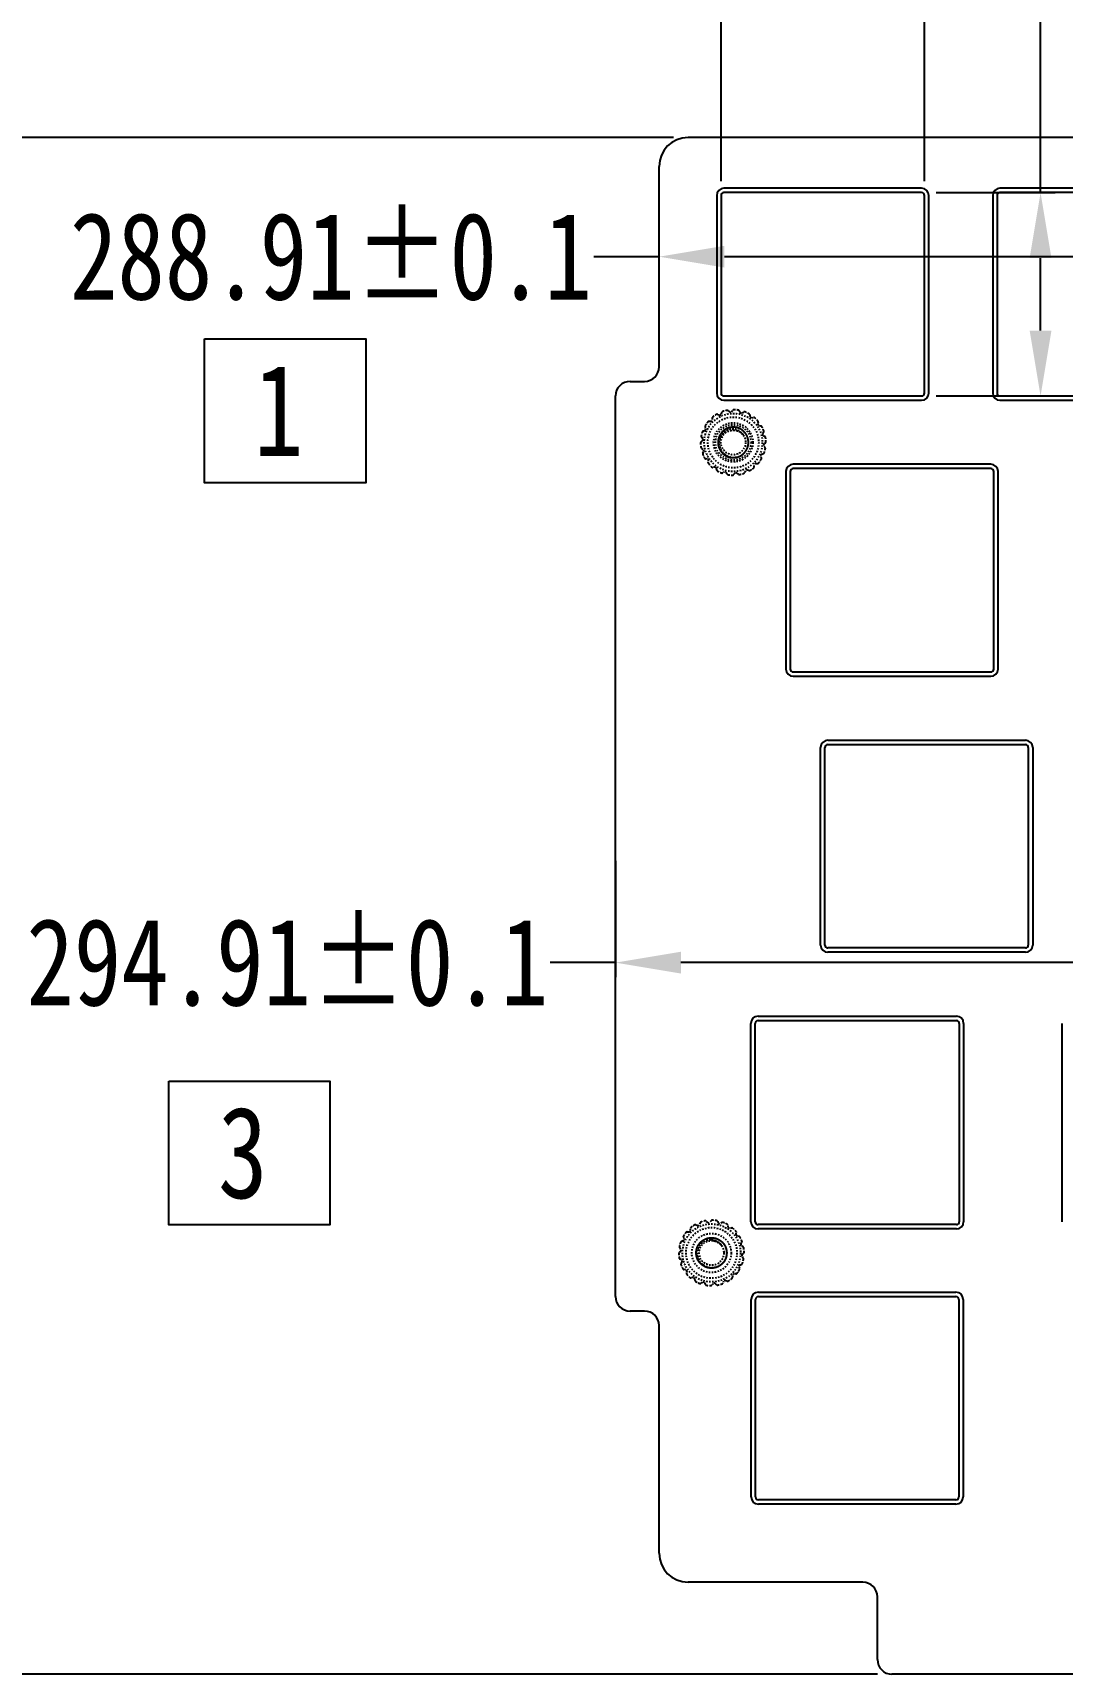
# Model space of a CAD drawing. Header units: inches. Extents: x 1466 to 2567, y -36 to 323.
# Drawn here: x 2143.5 to 2214.3, y 131.8 to 244.8 of the extents above; entities that cross this region are included whole.
import ezdxf

# ---------------------------------------------------------------- set-up
doc = ezdxf.new("R2010")
doc.units = ezdxf.units.IN
doc.header["$LTSCALE"] = 0.909449
doc.header["$MEASUREMENT"] = 0
doc.header["$PDMODE"] = 3
doc.header["$PDSIZE"] = 0.3125
doc.linetypes.add('HIDDEN', pattern=[0.2, 0.1, -0.1])
doc.linetypes.add('PHANTOM', pattern=[0.8, 0.45, -0.05, 0.1, -0.05, 0.1, -0.05])
doc.layers.get('0').update_dxf_attribs({"linetype": 'CONTINUOUS'})
doc.layers.get('Defpoints').update_dxf_attribs({"linetype": 'CONTINUOUS'})
doc.layers.add('DEFAULT_2', color=8, linetype='HIDDEN')
doc.layers.add('DEFAULT_3', color=7, linetype='PHANTOM')
doc.styles.get("Standard").update_dxf_attribs({"font": 'txt', "width": 0.8})
doc.dimstyles.get("Standard").update_dxf_attribs({"dimtxt": 6, "dimasz": 4.5, "dimexe": 1, "dimexo": 1, "dimgap": 0.09, "dimtad": 0, "dimzin": 1, "dimdsep": 46, "dimtxsty": 'STANDARD', "dimcen": 0.09, "dimclrd": 5, "dimclre": 5, "dimclrt": 1, "dimadec": 0, "dimazin": 0, "dimtp": 0.01, "dimtm": 0.01, "dimtfac": 1, "dimtofl": 0, "dimtmove": 0, "dimatfit": 3, "dimfxl": 1, "dimtolj": 1, "dimtzin": 4, "dimarcsym": 0})

# ---------------------------------------------------------------- blocks, each defined once
blk = doc.blocks.new('*D15')
at = {"layer": 'DEFAULT_3', "color": 3, "linetype": 'ByBlock', "lineweight": -2}
for p, q in [((2190.84, 234.57), (2190.84, 254.35)), ((2204.84, 234.57), (2204.84, 254.35)), ((2190.84, 253.35), (2186.34, 253.35)), ((2200.34, 253.35), (2195.34, 253.35))]:
    blk.add_line(p, q, dxfattribs=at)
at = {"layer": 'DEFAULT_3', "color": 3, "linetype": 'ByBlock'}
for points in [[(2195.34, 254.1), (2195.34, 252.6), (2190.84, 253.35)], [(2200.34, 254.1), (2200.34, 252.6), (2204.84, 253.35)]]:
    blk.add_solid(points, dxfattribs=at)
at = {"layer": 'Defpoints', "color": 0, "linetype": 'ByBlock'}
for p in [(2204.84, 253.35), (2190.84, 233.57), (2204.84, 233.57)]:
    blk.add_point(p, dxfattribs=at)
at = {"layer": 'DEFAULT_3', "color": 3, "linetype": 'ByBlock', "insert": (2171.29, 253.35), "char_height": 6, "attachment_point": 5}
blk.add_mtext('\\A1;14.00{\\H0.7x;\\S+0.05^ -0;}', dxfattribs=at)
blk = doc.blocks.new('*D16')
at = {"layer": 'DEFAULT_3', "color": 3, "linetype": 'ByBlock', "lineweight": -2}
for p, q in [((2212.83, 233.77), (2212.83, 246.94)), ((2205.64, 233.77), (2213.83, 233.77)), ((2212.83, 224.27), (2212.83, 229.27)), ((2205.64, 219.77), (2213.83, 219.77))]:
    blk.add_line(p, q, dxfattribs=at)
at = {"layer": 'DEFAULT_3', "color": 3, "linetype": 'ByBlock'}
for points in [[(2212.08, 229.27), (2213.58, 229.27), (2212.83, 233.77)], [(2212.08, 224.27), (2213.58, 224.27), (2212.83, 219.77)]]:
    blk.add_solid(points, dxfattribs=at)
at = {"layer": 'Defpoints', "color": 0, "linetype": 'ByBlock'}
for p in [(2204.64, 233.77), (2212.83, 233.77), (2204.64, 219.77)]:
    blk.add_point(p, dxfattribs=at)
at = {"layer": 'DEFAULT_3', "color": 3, "linetype": 'ByBlock', "insert": (2212.83, 261.99), "char_height": 6, "attachment_point": 5, "rotation": 90}
blk.add_mtext('\\A1;14.00{\\H0.7x;\\S+0.05^ -0;}', dxfattribs=at)
blk = doc.blocks.new('*D17')
at = {"layer": 'DEFAULT_3', "color": 3, "linetype": 'ByBlock', "lineweight": -2}
for p, q in [((2186.57, 229.67), (2186.57, 230.36)), ((2186.57, 229.36), (2182.07, 229.36)), ((2470.98, 229.36), (2191.07, 229.36)), ((2475.48, 228.42), (2475.48, 228.36))]:
    blk.add_line(p, q, dxfattribs=at)
at = {"layer": 'DEFAULT_3', "color": 3, "linetype": 'ByBlock'}
for points in [[(2191.07, 230.11), (2191.07, 228.61), (2186.57, 229.36)], [(2470.98, 230.11), (2470.98, 228.61), (2475.48, 229.36)]]:
    blk.add_solid(points, dxfattribs=at)
at = {"layer": 'Defpoints', "color": 0, "linetype": 'ByBlock'}
for p in [(2475.48, 229.42), (2186.57, 228.67), (2475.48, 229.36)]:
    blk.add_point(p, dxfattribs=at)
at = {"layer": 'DEFAULT_3', "color": 3, "linetype": 'ByBlock', "insert": (2163.98, 229.36), "char_height": 6, "attachment_point": 5}
blk.add_mtext('\\A1;288.91%%P0.1', dxfattribs=at)
blk = doc.blocks.new('*D18')
at = {"layer": 'DEFAULT_3', "color": 3, "linetype": 'ByBlock', "lineweight": -2}
for p, q in [((2183.57, 187.77), (2183.57, 179.76)), ((2478.48, 187.77), (2478.48, 179.76)), ((2183.57, 180.76), (2179.07, 180.76)), ((2473.98, 180.76), (2188.07, 180.76))]:
    blk.add_line(p, q, dxfattribs=at)
at = {"layer": 'DEFAULT_3', "color": 3, "linetype": 'ByBlock'}
for points in [[(2188.07, 181.51), (2188.07, 180.01), (2183.57, 180.76)], [(2473.98, 181.51), (2473.98, 180.01), (2478.48, 180.76)]]:
    blk.add_solid(points, dxfattribs=at)
at = {"layer": 'Defpoints', "color": 0, "linetype": 'ByBlock'}
for p in [(2183.57, 188.77), (2478.48, 188.77), (2478.48, 180.76)]:
    blk.add_point(p, dxfattribs=at)
at = {"layer": 'DEFAULT_3', "color": 3, "linetype": 'ByBlock', "insert": (2160.98, 180.76), "char_height": 6, "attachment_point": 5}
blk.add_mtext('\\A1;294.91%%P0.1', dxfattribs=at)
blk = doc.blocks.new('*D19')
at = {"layer": 'DEFAULT_3', "color": 3, "linetype": 'ByBlock', "lineweight": -2}
for p, q in [((2187.57, 237.57), (2130.91, 237.57)), ((2131.91, 233.07), (2131.91, 201.96)), ((2131.91, 136.27), (2131.91, 167.38)), ((2201.6, 131.77), (2130.91, 131.77))]:
    blk.add_line(p, q, dxfattribs=at)
at = {"layer": 'DEFAULT_3', "color": 3, "linetype": 'ByBlock'}
for points in [[(2131.16, 233.07), (2132.66, 233.07), (2131.91, 237.57)], [(2131.16, 136.27), (2132.66, 136.27), (2131.91, 131.77)]]:
    blk.add_solid(points, dxfattribs=at)
at = {"layer": 'Defpoints', "color": 0, "linetype": 'ByBlock'}
for p in [(2188.57, 237.57), (2131.91, 131.77), (2202.6, 131.77)]:
    blk.add_point(p, dxfattribs=at)
at = {"layer": 'DEFAULT_3', "color": 3, "linetype": 'ByBlock', "insert": (2131.91, 184.67), "char_height": 6, "attachment_point": 5, "rotation": 90}
blk.add_mtext('\\A1;105.80%%P0.1', dxfattribs=at)

msp = doc.modelspace()

# ---------------------------------------------------------------- linework, layer by layer
at = {"color": 7, "linetype": 'Continuous'}
for p, q in [((2259.722, 237.572), (2188.571, 237.572)), ((2186.571, 221.772), (2186.571, 235.572)), ((2204.637, 234.072), (2191.037, 234.072)), ((2223.637, 234.072), (2210.037, 234.072)), ((2190.537, 233.572), (2190.537, 219.972)), ((2190.837, 233.572), (2190.837, 219.972)), ((2204.637, 233.772), (2191.037, 233.772)), ((2204.837, 219.972), (2204.837, 233.572)), ((2205.137, 219.972), (2205.137, 233.572)), ((2209.537, 233.572), (2209.537, 219.972)), ((2209.837, 233.572), (2209.837, 219.972)), ((2223.637, 233.772), (2210.037, 233.772)), ((2184.571, 220.772), (2185.571, 220.772)), ((2183.571, 157.772), (2183.571, 219.772)), ((2191.037, 219.772), (2204.637, 219.772)), ((2191.037, 219.472), (2204.637, 219.472)), ((2210.037, 219.772), (2223.637, 219.772)), ((2210.037, 219.472), (2223.637, 219.472)), ((2209.402, 215.072), (2195.802, 215.072)), ((2209.402, 214.772), (2195.802, 214.772)), ((2195.302, 214.572), (2195.302, 200.972)), ((2195.602, 214.572), (2195.602, 200.972)), ((2209.602, 200.972), (2209.602, 214.572)), ((2209.902, 200.972), (2209.902, 214.572)), ((2195.802, 200.772), (2209.402, 200.772)), ((2195.802, 200.472), (2209.402, 200.472)), ((2197.687, 181.972), (2197.687, 195.572)), ((2197.987, 181.972), (2197.987, 195.572)), ((2198.187, 196.072), (2211.787, 196.072)), ((2198.187, 195.772), (2211.787, 195.772)), ((2211.987, 195.572), (2211.987, 181.972)), ((2212.287, 195.572), (2212.287, 181.972)), ((2211.787, 181.772), (2198.187, 181.772)), ((2211.787, 181.472), (2198.187, 181.472)), ((2192.882, 162.922), (2192.882, 176.572)), ((2193.182, 162.922), (2193.182, 176.572)), ((2193.382, 177.072), (2207.032, 177.072)), ((2193.382, 176.772), (2207.032, 176.772)), ((2207.232, 176.572), (2207.232, 162.922)), ((2207.532, 176.572), (2207.532, 162.922)), ((2214.317, 162.922), (2214.317, 176.572)), ((2207.032, 162.722), (2193.382, 162.722)), ((2207.032, 162.422), (2193.382, 162.422)), ((2192.907, 143.972), (2192.907, 157.572)), ((2193.207, 143.972), (2193.207, 157.572)), ((2193.407, 158.072), (2207.007, 158.072)), ((2193.407, 157.772), (2207.007, 157.772)), ((2207.207, 157.572), (2207.207, 143.972)), ((2207.507, 157.572), (2207.507, 143.972)), ((2185.571, 156.772), (2184.571, 156.772)), ((2186.571, 140.102), (2186.571, 155.772)), ((2207.007, 143.772), (2193.407, 143.772)), ((2207.007, 143.472), (2193.407, 143.472)), ((2200.602, 138.102), (2188.571, 138.102)), ((2201.602, 132.772), (2201.602, 137.102)), ((2264.602, 131.772), (2202.602, 131.772))]:
    msp.add_line(p, q, dxfattribs=at)
for points in [[(2155.285, 223.694), (2166.378, 223.694), (2166.378, 213.799), (2155.285, 213.799)], [(2152.819, 172.599), (2163.912, 172.599), (2163.912, 162.704), (2152.819, 162.704)]]:
    msp.add_lwpolyline(points, close=True)
for centre, radius, start, end in [((2188.571, 235.572), 2, 90, 180), ((2191.037, 233.572), 0.5, 90, 180), ((2204.637, 233.572), 0.5, 0, 90), ((2210.037, 233.572), 0.5, 90, 180), ((2191.037, 233.572), 0.2, 90, 180), ((2204.637, 233.572), 0.2, 0, 90), ((2210.037, 233.572), 0.2, 90, 180), ((2185.571, 221.772), 1, 270, 0), ((2184.571, 219.772), 1, 90, 180), ((2191.037, 219.972), 0.5, 180, 270), ((2191.037, 219.972), 0.2, 180, 270), ((2204.637, 219.972), 0.5, 270, 360), ((2204.637, 219.972), 0.2, 270, 0), ((2210.037, 219.972), 0.5, 180, 270), ((2210.037, 219.972), 0.2, 180, 270), ((2195.802, 214.572), 0.5, 90, 180), ((2195.802, 214.572), 0.2, 90, 180), ((2209.402, 214.572), 0.5, 0, 90), ((2209.402, 214.572), 0.2, 0, 90), ((2195.802, 200.972), 0.5, 180, 270), ((2195.802, 200.972), 0.2, 180, 270), ((2209.402, 200.972), 0.5, 270, 360), ((2209.402, 200.972), 0.2, 270, 0), ((2198.187, 195.572), 0.5, 90, 180), ((2198.187, 195.572), 0.2, 90, 180), ((2211.787, 195.572), 0.5, 0, 90), ((2211.787, 195.572), 0.2, 0, 90), ((2198.187, 181.972), 0.5, 180, 270), ((2198.187, 181.972), 0.2, 180, 270), ((2211.787, 181.972), 0.5, 270, 360), ((2211.787, 181.972), 0.2, 270, 0), ((2193.382, 176.572), 0.5, 90, 180), ((2193.382, 176.572), 0.2, 90, 180), ((2207.032, 176.572), 0.5, 0, 90), ((2207.032, 176.572), 0.2, 0, 90), ((2193.382, 162.922), 0.5, 180, 270), ((2193.382, 162.922), 0.2, 180, 270), ((2207.032, 162.922), 0.5, 270, 0), ((2207.032, 162.922), 0.2, 270, 0), ((2184.571, 157.772), 1, 180, 270), ((2193.407, 157.572), 0.5, 90, 180), ((2193.407, 157.572), 0.2, 90, 180), ((2207.007, 157.572), 0.5, 0, 90), ((2207.007, 157.572), 0.2, 0, 90), ((2185.571, 155.772), 1, 0, 90), ((2193.407, 143.972), 0.5, 180, 270), ((2193.407, 143.972), 0.2, 180, 270), ((2207.007, 143.972), 0.5, 270, 360), ((2207.007, 143.972), 0.2, 270, 0), ((2188.571, 140.102), 2, 180, 270), ((2200.602, 137.102), 1, 0, 90), ((2202.602, 132.772), 1, 180, 270)]:
    msp.add_arc(centre, radius, start, end, dxfattribs=at)
at = {"layer": 'DEFAULT_2', "color": 8, "linetype": 'HIDDEN'}
for p, q in [((2190.23, 218.249), (2190.228, 218.12)), ((2190.596, 218.506), (2190.718, 218.463)), ((2190.845, 218.522), (2190.891, 218.643)), ((2191.322, 218.759), (2191.423, 218.676)), ((2191.562, 218.689), (2191.646, 218.787)), ((2192.091, 218.748), (2192.158, 218.636)), ((2192.292, 218.6), (2192.406, 218.664)), ((2192.81, 218.475), (2192.834, 218.348)), ((2192.949, 218.267), (2193.077, 218.288)), ((2189.606, 217.358), (2189.727, 217.404)), ((2189.787, 217.531), (2189.744, 217.653)), ((2190.13, 218.021), (2190, 218.019)), ((2191.677, 217.422), (2191.677, 217.62)), ((2193.393, 217.973), (2193.372, 217.845)), ((2193.452, 217.73), (2193.58, 217.706)), ((2193.768, 217.301), (2193.705, 217.188)), ((2193.741, 217.053), (2193.853, 216.987)), ((2189.462, 216.603), (2189.561, 216.687)), ((2189.573, 216.827), (2189.49, 216.927)), ((2189.613, 216.092), (2189.501, 216.158)), ((2189.585, 215.843), (2189.649, 215.957)), ((2193.781, 216.318), (2193.863, 216.218)), ((2193.891, 216.542), (2193.793, 216.457)), ((2189.902, 215.415), (2189.774, 215.439)), ((2189.961, 215.172), (2189.982, 215.3)), ((2190.405, 214.877), (2190.276, 214.856)), ((2190.543, 214.67), (2190.519, 214.797)), ((2193.124, 214.895), (2193.125, 215.025)), ((2193.224, 215.124), (2193.354, 215.126)), ((2193.567, 215.614), (2193.61, 215.491)), ((2193.748, 215.786), (2193.626, 215.741)), ((2191.061, 214.544), (2190.948, 214.481)), ((2191.262, 214.397), (2191.196, 214.508)), ((2191.792, 214.456), (2191.707, 214.358)), ((2192.031, 214.386), (2191.931, 214.468)), ((2192.509, 214.623), (2192.463, 214.502)), ((2192.758, 214.639), (2192.635, 214.682)), ((2189.391, 162.843), (2189.345, 162.722)), ((2189.923, 162.876), (2189.816, 162.964)), ((2190.146, 162.987), (2190.062, 162.889)), ((2190.658, 162.836), (2190.587, 162.955)), ((2190.906, 162.864), (2190.792, 162.8)), ((2188.227, 161.604), (2188.099, 161.556)), ((2188.244, 161.853), (2188.287, 161.731)), ((2188.5, 162.219), (2188.63, 162.221)), ((2188.728, 162.32), (2188.73, 162.449)), ((2189.218, 162.663), (2189.088, 162.708)), ((2190.177, 161.622), (2190.177, 161.82)), ((2191.334, 162.548), (2191.309, 162.683)), ((2191.577, 162.488), (2191.449, 162.467)), ((2191.872, 162.045), (2191.894, 162.18)), ((2192.08, 161.906), (2191.952, 161.93)), ((2188.061, 160.887), (2187.956, 160.798)), ((2187.99, 161.127), (2188.073, 161.027)), ((2192.205, 161.388), (2192.272, 161.508)), ((2192.353, 161.187), (2192.241, 161.253)), ((2192.281, 160.518), (2192.363, 160.418)), ((2192.293, 160.657), (2192.397, 160.747)), ((2188.113, 160.292), (2188.001, 160.358)), ((2188.149, 160.157), (2188.081, 160.037)), ((2188.402, 159.615), (2188.274, 159.639)), ((2188.482, 159.5), (2188.459, 159.365)), ((2192.067, 159.814), (2192.11, 159.691)), ((2192.126, 159.941), (2192.255, 159.989)), ((2188.905, 159.077), (2188.776, 159.056)), ((2189.019, 158.997), (2189.045, 158.862)), ((2189.561, 158.744), (2189.448, 158.681)), ((2189.696, 158.708), (2189.766, 158.59)), ((2190.292, 158.656), (2190.207, 158.558)), ((2190.431, 158.668), (2190.537, 158.581)), ((2191.009, 158.823), (2190.963, 158.702)), ((2191.135, 158.882), (2191.265, 158.837)), ((2191.625, 159.225), (2191.624, 159.095)), ((2191.854, 159.326), (2191.724, 159.324))]:
    msp.add_line(p, q, dxfattribs=at)
for centre, radius in [((2191.677, 216.572), 2), ((2191.677, 216.572), 1.75), ((2191.677, 216.572), 1.35), ((2191.677, 216.572), 1.222), ((2191.677, 216.572), 0.85), ((2190.177, 160.772), 2), ((2190.177, 160.772), 1.75), ((2190.177, 160.772), 1.35), ((2190.177, 160.772), 0.85)]:
    msp.add_circle(centre, radius, dxfattribs=at)
for centre, radius, start, end in [((2190.128, 218.121), 0.1, 270.68927, 359.31073), ((2190.33, 218.248), 0.1, 128.78772, 179.31073), ((2191.677, 216.572), 2.25, 121.21228, 128.78772), ((2190.563, 218.411), 0.1, 70.68927, 121.21228), ((2190.751, 218.557), 0.1, 250.68927, 339.31073), ((2190.984, 218.608), 0.1, 108.78772, 159.31073), ((2191.677, 216.572), 2.25, 101.21228, 108.78772), ((2191.259, 218.681), 0.1, 50.68927, 101.21228), ((2191.486, 218.754), 0.1, 230.68927, 319.31073), ((2191.722, 218.722), 0.1, 88.78772, 139.31073), ((2191.677, 216.572), 2.25, 81.21228, 88.78772), ((2192.005, 218.697), 0.1, 30.68927, 81.21228), ((2192.243, 218.688), 0.1, 210.68927, 299.31073), ((2192.455, 218.577), 0.1, 68.78772, 119.31073), ((2191.677, 216.572), 2.25, 61.21228, 68.78772), ((2192.712, 218.457), 0.1, 10.68927, 61.21228), ((2192.933, 218.366), 0.1, 190.68927, 279.31073), ((2193.093, 218.19), 0.1, 48.78772, 99.31073), ((2191.677, 216.572), 2.25, 41.21228, 48.78772), ((2189.568, 216.99), 0.1, 168.78772, 219.31073), ((2191.677, 216.572), 2.25, 161.21228, 168.78772), ((2189.641, 217.265), 0.1, 110.68927, 161.21228), ((2189.692, 217.498), 0.1, 290.68927, 19.31073), ((2189.838, 217.687), 0.1, 148.78772, 199.31073), ((2191.677, 216.572), 2.25, 141.21228, 148.78772), ((2190.001, 217.919), 0.1, 90.68927, 141.21228), ((2193.294, 217.989), 0.1, 350.68927, 41.21228), ((2193.47, 217.828), 0.1, 170.68927, 259.31073), ((2193.561, 217.608), 0.1, 28.78772, 79.31073), ((2191.677, 216.572), 2.25, 21.21228, 28.78772), ((2193.792, 217.139), 0.1, 150.68927, 239.31073), ((2193.681, 217.35), 0.1, 330.68927, 21.21228), ((2193.802, 216.901), 0.1, 8.78772, 59.31073), ((2189.527, 216.527), 0.1, 130.68927, 181.21228), ((2191.677, 216.572), 2.25, 181.21228, 188.78772), ((2189.552, 216.244), 0.1, 188.78772, 239.31073), ((2189.495, 216.763), 0.1, 310.68927, 39.31073), ((2189.672, 215.794), 0.1, 150.68927, 201.21228), ((2189.562, 216.006), 0.1, 330.68927, 59.31073), ((2193.712, 215.88), 0.1, 290.68927, 341.21228), ((2193.858, 216.382), 0.1, 130.68927, 219.31073), ((2191.677, 216.572), 2.25, 341.21228, 348.78772), ((2193.786, 216.154), 0.1, 348.78772, 39.31073), ((2193.826, 216.618), 0.1, 310.68927, 1.21228), ((2191.677, 216.572), 2.25, 1.21228, 8.78772), ((2191.677, 216.572), 2.25, 201.21228, 208.78772), ((2189.792, 215.537), 0.1, 208.78772, 259.31073), ((2189.883, 215.316), 0.1, 350.68927, 79.31073), ((2190.059, 215.156), 0.1, 170.68927, 221.21228), ((2191.677, 216.572), 2.25, 221.21228, 228.78772), ((2190.26, 214.955), 0.1, 228.78772, 279.31073), ((2190.421, 214.779), 0.1, 10.68927, 99.31073), ((2191.677, 216.572), 2.25, 301.21228, 308.78772), ((2193.024, 214.897), 0.1, 308.78772, 359.31073), ((2193.225, 215.024), 0.1, 90.68927, 179.31073), ((2193.353, 215.226), 0.1, 270.68927, 321.21228), ((2191.677, 216.572), 2.25, 321.21228, 328.78772), ((2193.661, 215.647), 0.1, 110.68927, 199.31073), ((2193.516, 215.458), 0.1, 328.78772, 19.31073), ((2190.641, 214.688), 0.1, 190.68927, 241.21228), ((2191.677, 216.572), 2.25, 241.21228, 248.78772), ((2190.899, 214.568), 0.1, 248.78772, 299.31073), ((2191.11, 214.457), 0.1, 30.68927, 119.31073), ((2191.348, 214.448), 0.1, 210.68927, 261.21228), ((2191.677, 216.572), 2.25, 261.21228, 268.78772), ((2191.631, 214.423), 0.1, 268.78772, 319.31073), ((2191.868, 214.391), 0.1, 50.68927, 139.31073), ((2192.095, 214.463), 0.1, 230.68927, 281.21228), ((2191.677, 216.572), 2.25, 281.21228, 288.78772), ((2192.369, 214.537), 0.1, 288.78772, 339.31073), ((2192.602, 214.588), 0.1, 70.68927, 159.31073), ((2192.791, 214.734), 0.1, 250.68927, 301.21228), ((2189.251, 162.757), 0.1, 250.68927, 339.31073), ((2189.484, 162.808), 0.1, 108.78772, 159.31073), ((2190.177, 160.772), 2.25, 101.21228, 108.78772), ((2189.759, 162.881), 0.1, 50.68927, 101.21228), ((2189.986, 162.954), 0.1, 230.68927, 319.31073), ((2190.222, 162.922), 0.1, 88.78772, 139.31073), ((2190.177, 160.772), 2.25, 81.21228, 88.78772), ((2190.505, 162.897), 0.1, 30.68927, 81.21228), ((2190.743, 162.888), 0.1, 210.68927, 299.31073), ((2190.955, 162.777), 0.1, 68.78772, 119.31073), ((2190.177, 160.772), 2.25, 61.21228, 68.78772), ((2191.212, 162.657), 0.1, 10.68927, 61.21228), ((2188.192, 161.698), 0.1, 290.68927, 19.31073), ((2188.338, 161.887), 0.1, 148.78772, 199.31073), ((2190.177, 160.772), 2.25, 141.21228, 148.78772), ((2188.501, 162.119), 0.1, 90.68927, 141.21228), ((2188.628, 162.321), 0.1, 270.68927, 359.31073), ((2188.83, 162.448), 0.1, 128.78772, 179.31073), ((2190.177, 160.772), 2.25, 121.21228, 128.78772), ((2189.063, 162.611), 0.1, 70.68927, 121.21228), ((2191.433, 162.566), 0.1, 190.68927, 279.31073), ((2191.593, 162.39), 0.1, 48.78772, 99.31073), ((2190.177, 160.772), 2.25, 41.21228, 48.78772), ((2191.794, 162.189), 0.1, 350.68927, 41.21228), ((2191.97, 162.028), 0.1, 170.68927, 259.31073), ((2192.061, 161.808), 0.1, 28.78772, 79.31073), ((2190.177, 160.772), 2.25, 21.21228, 28.78772), ((2188.027, 160.727), 0.1, 130.68927, 181.21228), ((2190.177, 160.772), 2.25, 181.21228, 188.78772), ((2188.068, 161.19), 0.1, 168.78772, 219.31073), ((2190.177, 160.772), 2.25, 161.21228, 168.78772), ((2188.141, 161.465), 0.1, 110.68927, 161.21228), ((2187.995, 160.963), 0.1, 310.68927, 39.31073), ((2192.292, 161.339), 0.1, 150.68927, 239.31073), ((2192.358, 160.582), 0.1, 130.68927, 219.31073), ((2192.181, 161.55), 0.1, 330.68927, 21.21228), ((2192.302, 161.101), 0.1, 8.78772, 59.31073), ((2192.326, 160.818), 0.1, 310.68927, 1.21228), ((2190.177, 160.772), 2.25, 1.21228, 8.78772), ((2188.052, 160.444), 0.1, 188.78772, 239.31073), ((2188.172, 159.994), 0.1, 150.68927, 201.21228), ((2190.177, 160.772), 2.25, 201.21228, 208.78772), ((2188.062, 160.206), 0.1, 330.68927, 59.31073), ((2188.292, 159.737), 0.1, 208.78772, 259.31073), ((2188.383, 159.516), 0.1, 350.68927, 79.31073), ((2188.559, 159.356), 0.1, 170.68927, 221.21228), ((2191.853, 159.426), 0.1, 270.68927, 321.21228), ((2190.177, 160.772), 2.25, 321.21228, 328.78772), ((2192.161, 159.847), 0.1, 110.68927, 199.31073), ((2192.016, 159.658), 0.1, 328.78772, 19.31073), ((2192.212, 160.08), 0.1, 290.68927, 341.21228), ((2190.177, 160.772), 2.25, 341.21228, 348.78772), ((2192.286, 160.354), 0.1, 348.78772, 39.31073), ((2190.177, 160.772), 2.25, 221.21228, 228.78772), ((2188.76, 159.155), 0.1, 228.78772, 279.31073), ((2188.921, 158.979), 0.1, 10.68927, 99.31073), ((2189.141, 158.888), 0.1, 190.68927, 241.21228), ((2190.177, 160.772), 2.25, 241.21228, 248.78772), ((2189.399, 158.768), 0.1, 248.78772, 299.31073), ((2189.61, 158.657), 0.1, 30.68927, 119.31073), ((2189.848, 158.648), 0.1, 210.68927, 261.21228), ((2190.177, 160.772), 2.25, 261.21228, 268.78772), ((2190.131, 158.623), 0.1, 268.78772, 319.31073), ((2190.368, 158.591), 0.1, 50.68927, 139.31073), ((2190.595, 158.663), 0.1, 230.68927, 281.21228), ((2190.177, 160.772), 2.25, 281.21228, 288.78772), ((2190.869, 158.737), 0.1, 288.78772, 339.31073), ((2191.102, 158.788), 0.1, 70.68927, 159.31073), ((2191.291, 158.934), 0.1, 250.68927, 301.21228), ((2190.177, 160.772), 2.25, 301.21228, 308.78772), ((2191.524, 159.097), 0.1, 308.78772, 359.31073), ((2191.725, 159.224), 0.1, 90.68927, 179.31073)]:
    msp.add_arc(centre, radius, start, end, dxfattribs=at)
for points, knots in [([(2190.695, 216.938), (2190.662, 216.849), (2190.619, 216.659), (2190.633, 216.416), (2190.683, 216.23), (2190.758, 216.053), (2190.897, 215.853), (2191.122, 215.668), (2191.389, 215.552), (2191.678, 215.511), (2191.966, 215.552), (2192.233, 215.669), (2192.458, 215.855), (2192.624, 216.094), (2192.718, 216.37), (2192.731, 216.613), (2192.702, 216.803), (2192.66, 216.942), (2192.6, 217.073), (2192.523, 217.196), (2192.429, 217.306), (2192.286, 217.434), (2192.117, 217.531), (2191.934, 217.592), (2191.791, 217.617), (2191.647, 217.623), (2191.503, 217.609), (2191.362, 217.575), (2191.227, 217.522), (2191.101, 217.451), (2190.986, 217.364), (2190.884, 217.262), (2190.768, 217.108), (2190.685, 216.932), (2190.64, 216.745), (2190.622, 216.553), (2190.644, 216.359), (2190.703, 216.176), (2190.788, 216.003), (2190.938, 215.812), (2191.133, 215.667), (2191.309, 215.588), (2191.494, 215.533), (2191.736, 215.513), (2192.022, 215.57), (2192.282, 215.701), (2192.496, 215.899), (2192.649, 216.147), (2192.727, 216.427), (2192.728, 216.719), (2192.648, 216.999), (2192.521, 217.206), (2192.388, 217.346), (2192.238, 217.466), (2192.064, 217.554), (2191.878, 217.604), (2191.687, 217.627), (2191.492, 217.611), (2191.308, 217.557), (2191.176, 217.496), (2191.054, 217.419), (2190.944, 217.325), (2190.847, 217.218), (2190.767, 217.097), (2190.703, 216.967), (2190.658, 216.83), (2190.632, 216.688), (2190.624, 216.495), (2190.657, 216.303), (2190.726, 216.124), (2190.797, 215.997), (2190.885, 215.882), (2190.987, 215.78), (2191.102, 215.692), (2191.27, 215.598), (2191.456, 215.541), (2191.648, 215.522), (2191.84, 215.53), (2192.076, 215.59), (2192.329, 215.735), (2192.531, 215.945), (2192.671, 216.2), (2192.734, 216.485), (2192.718, 216.776), (2192.623, 217.051), (2192.457, 217.291), (2192.232, 217.476), (2191.966, 217.593), (2191.773, 217.62), (2191.677, 217.62)], [0, 0, 0, 0, 0.0156108, 0.0312233, 0.0390475, 0.0468717, 0.0624832, 0.0780945, 0.0937061, 0.1093178, 0.1249293, 0.1405415, 0.1561525, 0.1717643, 0.187375, 0.2029874, 0.2108116, 0.218636, 0.2264605, 0.2342849, 0.2421089, 0.2499332, 0.2655458, 0.27337, 0.2811941, 0.2890187, 0.2968431, 0.3046673, 0.3124916, 0.320316, 0.3281405, 0.3359648, 0.3437892, 0.3594021, 0.3672264, 0.3750505, 0.3906628, 0.3984871, 0.4063112, 0.4219234, 0.4375343, 0.4453586, 0.4531831, 0.4687944, 0.4844063, 0.5000179, 0.5156295, 0.5312414, 0.5468529, 0.5624655, 0.5780763, 0.5936885, 0.6015126, 0.6093369, 0.6249492, 0.6327734, 0.6405976, 0.6562105, 0.6640347, 0.671859, 0.6796835, 0.687508, 0.6953322, 0.7031565, 0.7109809, 0.7188054, 0.7266296, 0.7344538, 0.7500664, 0.7578907, 0.7657149, 0.7735391, 0.7813637, 0.789188, 0.7970122, 0.8126246, 0.8204489, 0.828273, 0.8438847, 0.8594958, 0.8751079, 0.8907193, 0.906331, 0.9219426, 0.9375539, 0.9531655, 0.9687764, 0.9843888, 1, 1, 1, 1]), ([(2192.179, 215.653), (2192.263, 215.699), (2192.42, 215.815), (2192.597, 216.046), (2192.706, 216.316), (2192.737, 216.605), (2192.688, 216.893), (2192.562, 217.156), (2192.371, 217.375), (2192.126, 217.533), (2191.848, 217.62), (2191.556, 217.626), (2191.321, 217.566), (2191.148, 217.481), (2190.989, 217.372), (2190.853, 217.232), (2190.751, 217.069), (2190.692, 216.937), (2190.651, 216.799), (2190.629, 216.656), (2190.628, 216.511), (2190.646, 216.367), (2190.684, 216.228), (2190.741, 216.095), (2190.815, 215.971), (2190.906, 215.858), (2191.012, 215.759), (2191.129, 215.675), (2191.258, 215.608), (2191.394, 215.56), (2191.536, 215.531), (2191.68, 215.522), (2191.825, 215.532), (2192.013, 215.572), (2192.191, 215.651), (2192.348, 215.763), (2192.487, 215.896), (2192.597, 216.057), (2192.672, 216.234), (2192.721, 216.421), (2192.733, 216.663), (2192.669, 216.948), (2192.529, 217.203), (2192.26, 217.48), (2191.795, 217.669), (2191.3, 217.583), (2190.978, 217.37), (2190.787, 217.15), (2190.664, 216.886), (2190.624, 216.646), (2190.632, 216.454), (2190.668, 216.264), (2190.741, 216.084), (2190.849, 215.924), (2190.978, 215.782), (2191.136, 215.666), (2191.311, 215.587), (2191.45, 215.546), (2191.593, 215.525), (2191.738, 215.523), (2191.881, 215.541), (2192.021, 215.579), (2192.154, 215.636), (2192.278, 215.711), (2192.391, 215.801), (2192.49, 215.907), (2192.573, 216.025), (2192.64, 216.153), (2192.689, 216.289), (2192.718, 216.431), (2192.727, 216.575), (2192.717, 216.72), (2192.687, 216.861), (2192.622, 217.042), (2192.494, 217.249), (2192.279, 217.446), (2192.018, 217.576), (2191.732, 217.632), (2191.442, 217.606), (2191.169, 217.504), (2190.935, 217.331), (2190.756, 217.101), (2190.648, 216.83), (2190.616, 216.54), (2190.665, 216.253), (2190.79, 215.99), (2190.918, 215.844), (2190.991, 215.781)], [0, 0, 0, 0, 0.0156206, 0.0312416, 0.0468618, 0.0624828, 0.0781031, 0.0937235, 0.1093441, 0.1249647, 0.1405859, 0.1562066, 0.1718275, 0.1796564, 0.187485, 0.2031064, 0.2109353, 0.2187643, 0.2265933, 0.2344223, 0.2422505, 0.2500798, 0.2579085, 0.2657376, 0.273566, 0.2813951, 0.2892239, 0.2970531, 0.3048819, 0.3127108, 0.32054, 0.328369, 0.3361983, 0.3440269, 0.3596489, 0.3674779, 0.3753061, 0.3909275, 0.3987563, 0.4065848, 0.422206, 0.4378259, 0.4534474, 0.4690682, 0.5000189, 0.5309693, 0.5465897, 0.5622108, 0.5778305, 0.5934519, 0.6012804, 0.6091092, 0.6247304, 0.6325586, 0.6403878, 0.6560103, 0.6638391, 0.6716685, 0.6794976, 0.6873268, 0.6951557, 0.7029845, 0.7108136, 0.7186426, 0.7264716, 0.7343, 0.7421292, 0.7499577, 0.7577867, 0.765615, 0.773444, 0.7812731, 0.7891022, 0.7969311, 0.8125525, 0.8281721, 0.8437932, 0.8594143, 0.8750359, 0.8906567, 0.9062774, 0.9218975, 0.9375176, 0.9531382, 0.968758, 0.9843791, 1, 1, 1, 1]), ([(2190.991, 215.781), (2191.063, 215.718), (2191.226, 215.612), (2191.459, 215.54), (2191.65, 215.522), (2191.843, 215.53), (2192.078, 215.591), (2192.331, 215.736), (2192.533, 215.946), (2192.672, 216.203), (2192.734, 216.487), (2192.718, 216.778), (2192.622, 217.053), (2192.456, 217.293), (2192.23, 217.477), (2192.007, 217.575), (2191.819, 217.614), (2191.674, 217.623), (2191.53, 217.613), (2191.389, 217.583), (2191.252, 217.534), (2191.082, 217.444), (2190.932, 217.32), (2190.812, 217.169), (2190.738, 217.045), (2190.682, 216.911), (2190.645, 216.772), (2190.627, 216.628), (2190.63, 216.483), (2190.652, 216.34), (2190.693, 216.202), (2190.753, 216.07), (2190.857, 215.908), (2190.993, 215.769), (2191.153, 215.661), (2191.326, 215.577), (2191.515, 215.53), (2191.708, 215.522), (2191.899, 215.541), (2192.131, 215.614), (2192.335, 215.747), (2192.47, 215.884), (2192.586, 216.038), (2192.69, 216.258), (2192.737, 216.545), (2192.705, 216.835), (2192.594, 217.104), (2192.415, 217.334), (2192.18, 217.506), (2191.907, 217.608), (2191.616, 217.631), (2191.378, 217.585), (2191.201, 217.509), (2191.036, 217.41), (2190.892, 217.278), (2190.78, 217.121), (2190.692, 216.95), (2190.639, 216.763), (2190.626, 216.571), (2190.636, 216.426), (2190.666, 216.285), (2190.715, 216.149), (2190.782, 216.021), (2190.867, 215.903), (2190.966, 215.798), (2191.079, 215.708), (2191.204, 215.634), (2191.381, 215.559), (2191.573, 215.522), (2191.765, 215.525), (2191.908, 215.547), (2192.047, 215.589), (2192.178, 215.649), (2192.3, 215.726), (2192.447, 215.851), (2192.566, 216.005), (2192.651, 216.178), (2192.711, 216.361), (2192.737, 216.603), (2192.689, 216.891), (2192.564, 217.154), (2192.373, 217.374), (2192.128, 217.532), (2191.85, 217.619), (2191.559, 217.626), (2191.323, 217.567), (2191.15, 217.482), (2190.991, 217.374), (2190.821, 217.2), (2190.729, 217.028), (2190.695, 216.938)], [0, 0, 0, 0, 0.0156102, 0.0312221, 0.039046, 0.0468699, 0.0624809, 0.0780916, 0.0937026, 0.1093137, 0.1249246, 0.1405362, 0.1561467, 0.1717578, 0.187368, 0.2029797, 0.2108037, 0.2186278, 0.2264519, 0.2342761, 0.2420998, 0.2499238, 0.2655358, 0.2733597, 0.2811836, 0.2890078, 0.2968319, 0.3046558, 0.3124798, 0.320304, 0.3281282, 0.3359522, 0.3437763, 0.3593886, 0.3672126, 0.3750364, 0.3906481, 0.3984721, 0.4062959, 0.4219075, 0.4375179, 0.4453418, 0.4531661, 0.4687768, 0.484388, 0.4999991, 0.5156101, 0.5312214, 0.5468324, 0.5624443, 0.5780546, 0.5936661, 0.60149, 0.609314, 0.6249257, 0.6327496, 0.6405734, 0.6561858, 0.6640097, 0.6718338, 0.6796579, 0.6874821, 0.695306, 0.70313, 0.7109542, 0.7187783, 0.7266022, 0.7344261, 0.7500381, 0.7578622, 0.7656861, 0.77351, 0.7813343, 0.7891583, 0.7969822, 0.812594, 0.820418, 0.8282419, 0.8438529, 0.8594634, 0.8750749, 0.8906858, 0.9062969, 0.9219079, 0.9375187, 0.9531296, 0.9609537, 0.9687777, 0.9843895, 1, 1, 1, 1]), ([(2192.378, 217.089), (2192.327, 217.165), (2192.232, 217.267), (2192.08, 217.369), (2191.955, 217.427), (2191.822, 217.465), (2191.686, 217.482), (2191.548, 217.479), (2191.413, 217.455), (2191.282, 217.411), (2191.16, 217.349), (2191.047, 217.269), (2190.948, 217.173), (2190.864, 217.064), (2190.797, 216.944), (2190.747, 216.816), (2190.716, 216.682), (2190.705, 216.545), (2190.714, 216.407), (2190.741, 216.272), (2190.802, 216.1), (2190.923, 215.903), (2191.127, 215.714), (2191.374, 215.589), (2191.646, 215.533), (2191.922, 215.552), (2192.097, 215.612), (2192.179, 215.653)], [0, 0, 0, 0, 0.0623481, 0.0936166, 0.1248858, 0.1561576, 0.1874305, 0.2187053, 0.2499835, 0.2812611, 0.3125385, 0.3438151, 0.3750936, 0.4063751, 0.437657, 0.46894, 0.5002219, 0.5315082, 0.5627917, 0.5940769, 0.6253634, 0.6877898, 0.750218, 0.8126579, 0.8751007, 0.9375444, 1, 1, 1, 1]), ([(2191.703, 217.422), (2191.768, 217.422), (2191.898, 217.406), (2192.082, 217.34), (2192.247, 217.234), (2192.338, 217.14), (2192.378, 217.089)], [0, 0, 0, 0, 0.2500112, 0.4999864, 0.7499801, 1, 1, 1, 1]), ([(2190.177, 161.82), (2190.273, 161.82), (2190.466, 161.793), (2190.732, 161.676), (2190.957, 161.491), (2191.123, 161.251), (2191.218, 160.976), (2191.234, 160.685), (2191.171, 160.4), (2191.031, 160.145), (2190.829, 159.935), (2190.576, 159.79), (2190.34, 159.73), (2190.148, 159.722), (2189.956, 159.741), (2189.77, 159.798), (2189.602, 159.892), (2189.487, 159.98), (2189.385, 160.082), (2189.297, 160.197), (2189.226, 160.324), (2189.174, 160.458), (2189.141, 160.599), (2189.126, 160.743), (2189.132, 160.888), (2189.158, 161.03), (2189.203, 161.167), (2189.267, 161.297), (2189.347, 161.418), (2189.444, 161.525), (2189.554, 161.619), (2189.676, 161.696), (2189.808, 161.756), (2189.992, 161.811), (2190.187, 161.827), (2190.378, 161.804), (2190.564, 161.754), (2190.738, 161.666), (2190.888, 161.546), (2191.021, 161.406), (2191.148, 161.199), (2191.228, 160.919), (2191.227, 160.627), (2191.124, 160.255), (2190.806, 159.867), (2190.33, 159.705), (2189.946, 159.737), (2189.672, 159.839), (2189.438, 160.012), (2189.288, 160.203), (2189.203, 160.376), (2189.144, 160.559), (2189.122, 160.753), (2189.14, 160.945), (2189.185, 161.132), (2189.268, 161.308), (2189.384, 161.462), (2189.486, 161.564), (2189.601, 161.651), (2189.727, 161.722), (2189.862, 161.775), (2190.003, 161.809), (2190.147, 161.823), (2190.291, 161.817), (2190.434, 161.791), (2190.571, 161.746), (2190.701, 161.683), (2190.821, 161.602), (2190.929, 161.506), (2191.023, 161.396), (2191.1, 161.273), (2191.16, 161.142), (2191.202, 161.003), (2191.231, 160.813), (2191.218, 160.57), (2191.124, 160.294), (2190.958, 160.055), (2190.733, 159.869), (2190.466, 159.752), (2190.178, 159.711), (2189.889, 159.752), (2189.622, 159.868), (2189.397, 160.053), (2189.23, 160.292), (2189.136, 160.568), (2189.119, 160.859), (2189.162, 161.049), (2189.195, 161.138)], [0, 0, 0, 0, 0.0156207, 0.0312417, 0.0468618, 0.0624828, 0.0781031, 0.0937235, 0.1093442, 0.1249647, 0.1405859, 0.1562066, 0.1718275, 0.1796564, 0.187485, 0.2031064, 0.2109353, 0.2187644, 0.2265933, 0.2344223, 0.2422506, 0.2500798, 0.2579085, 0.2657376, 0.273566, 0.2813951, 0.2892239, 0.2970531, 0.304882, 0.3127109, 0.3205401, 0.328369, 0.3361983, 0.3440269, 0.3596489, 0.3674779, 0.3753061, 0.3909275, 0.3987563, 0.4065849, 0.422206, 0.4378259, 0.4534474, 0.4690682, 0.5000189, 0.5309693, 0.5465897, 0.5622108, 0.5778305, 0.5934519, 0.6012804, 0.6091092, 0.6247304, 0.6325586, 0.6403878, 0.6560103, 0.6638391, 0.6716685, 0.6794976, 0.6873268, 0.6951557, 0.7029845, 0.7108136, 0.7186426, 0.7264716, 0.7343, 0.7421292, 0.7499578, 0.7577868, 0.765615, 0.7734441, 0.7812731, 0.7891022, 0.7969311, 0.8125525, 0.8281721, 0.8437932, 0.8594143, 0.8750359, 0.8906567, 0.9062774, 0.9218976, 0.9375176, 0.9531382, 0.968758, 0.9843791, 1, 1, 1, 1]), ([(2189.491, 159.981), (2189.418, 160.044), (2189.29, 160.19), (2189.186, 160.41), (2189.141, 160.597), (2189.121, 160.788), (2189.148, 161.03), (2189.256, 161.301), (2189.435, 161.531), (2189.669, 161.704), (2189.942, 161.806), (2190.232, 161.832), (2190.518, 161.776), (2190.779, 161.646), (2190.994, 161.449), (2191.122, 161.242), (2191.187, 161.061), (2191.217, 160.92), (2191.227, 160.775), (2191.218, 160.631), (2191.189, 160.489), (2191.124, 160.308), (2191.023, 160.142), (2190.891, 160.001), (2190.778, 159.911), (2190.654, 159.836), (2190.521, 159.779), (2190.381, 159.741), (2190.238, 159.723), (2190.093, 159.725), (2189.95, 159.746), (2189.811, 159.787), (2189.636, 159.866), (2189.478, 159.982), (2189.349, 160.124), (2189.241, 160.284), (2189.168, 160.464), (2189.133, 160.654), (2189.124, 160.846), (2189.164, 161.086), (2189.266, 161.306), (2189.382, 161.46), (2189.518, 161.597), (2189.721, 161.731), (2189.999, 161.818), (2190.29, 161.828), (2190.573, 161.756), (2190.826, 161.612), (2190.996, 161.438), (2191.099, 161.275), (2191.18, 161.101), (2191.233, 160.863), (2191.221, 160.621), (2191.172, 160.434), (2191.097, 160.257), (2190.987, 160.096), (2190.848, 159.963), (2190.691, 159.851), (2190.513, 159.772), (2190.325, 159.732), (2190.18, 159.722), (2190.036, 159.731), (2189.894, 159.76), (2189.758, 159.808), (2189.629, 159.875), (2189.512, 159.959), (2189.406, 160.058), (2189.315, 160.171), (2189.216, 160.336), (2189.152, 160.52), (2189.128, 160.711), (2189.129, 160.856), (2189.151, 160.999), (2189.191, 161.137), (2189.251, 161.269), (2189.353, 161.432), (2189.489, 161.572), (2189.648, 161.681), (2189.821, 161.766), (2190.056, 161.826), (2190.348, 161.82), (2190.626, 161.733), (2190.871, 161.575), (2191.062, 161.356), (2191.188, 161.093), (2191.237, 160.806), (2191.211, 160.564), (2191.152, 160.38), (2191.068, 160.207), (2190.92, 160.015), (2190.763, 159.899), (2190.679, 159.853)], [0, 0, 0, 0, 0.0156096, 0.031221, 0.0390447, 0.0468683, 0.0624787, 0.0780888, 0.0936992, 0.1093098, 0.1249201, 0.1405311, 0.156141, 0.1717516, 0.1873612, 0.2029723, 0.210796, 0.2186198, 0.2264437, 0.2342675, 0.242091, 0.2499147, 0.2655261, 0.2733497, 0.2811733, 0.2889973, 0.2968212, 0.3046448, 0.3124685, 0.3202923, 0.3281163, 0.33594, 0.3437638, 0.3593756, 0.3671993, 0.3750228, 0.390634, 0.3984577, 0.4062812, 0.4218922, 0.437502, 0.4453257, 0.4531497, 0.4687598, 0.4843705, 0.499981, 0.5155915, 0.5312022, 0.5468126, 0.5546364, 0.5624603, 0.57807, 0.5936809, 0.6015045, 0.6093282, 0.6249393, 0.632763, 0.6405865, 0.6561984, 0.6640219, 0.6718457, 0.6796696, 0.6874935, 0.6953171, 0.7031409, 0.7109647, 0.7187886, 0.7266122, 0.7344359, 0.7500473, 0.7578711, 0.7656947, 0.7735183, 0.7813423, 0.7891661, 0.7969897, 0.8126009, 0.8204246, 0.8282482, 0.8438586, 0.8594686, 0.8750795, 0.8906898, 0.9063003, 0.9219107, 0.937521, 0.9531313, 0.9609552, 0.9687788, 0.9843901, 1, 1, 1, 1]), ([(2189.195, 161.138), (2189.229, 161.228), (2189.321, 161.4), (2189.524, 161.608), (2189.776, 161.755), (2190.059, 161.826), (2190.35, 161.819), (2190.628, 161.732), (2190.873, 161.574), (2191.064, 161.354), (2191.189, 161.091), (2191.237, 160.803), (2191.211, 160.561), (2191.151, 160.378), (2191.066, 160.205), (2190.947, 160.051), (2190.8, 159.926), (2190.678, 159.849), (2190.547, 159.789), (2190.408, 159.747), (2190.265, 159.725), (2190.121, 159.723), (2189.977, 159.741), (2189.837, 159.778), (2189.704, 159.834), (2189.579, 159.908), (2189.466, 159.998), (2189.367, 160.103), (2189.282, 160.221), (2189.215, 160.349), (2189.166, 160.485), (2189.136, 160.626), (2189.126, 160.771), (2189.139, 160.963), (2189.192, 161.15), (2189.28, 161.321), (2189.392, 161.478), (2189.536, 161.61), (2189.701, 161.709), (2189.878, 161.784), (2190.116, 161.831), (2190.407, 161.808), (2190.68, 161.706), (2190.992, 161.479), (2191.245, 161.045), (2191.231, 160.543), (2191.066, 160.194), (2190.875, 159.973), (2190.631, 159.814), (2190.399, 159.741), (2190.208, 159.722), (2190.015, 159.73), (2189.826, 159.777), (2189.653, 159.861), (2189.493, 159.969), (2189.357, 160.108), (2189.253, 160.27), (2189.193, 160.402), (2189.152, 160.54), (2189.13, 160.683), (2189.127, 160.828), (2189.145, 160.972), (2189.182, 161.111), (2189.238, 161.245), (2189.312, 161.369), (2189.402, 161.482), (2189.507, 161.582), (2189.625, 161.666), (2189.752, 161.734), (2189.889, 161.783), (2190.03, 161.813), (2190.174, 161.823), (2190.319, 161.814), (2190.507, 161.775), (2190.73, 161.677), (2190.956, 161.493), (2191.122, 161.253), (2191.218, 160.978), (2191.234, 160.687), (2191.172, 160.403), (2191.033, 160.146), (2190.831, 159.936), (2190.578, 159.791), (2190.296, 159.718), (2190.005, 159.726), (2189.726, 159.812), (2189.563, 159.918), (2189.491, 159.981)], [0, 0, 0, 0, 0.0156206, 0.0312417, 0.0468618, 0.0624828, 0.0781032, 0.0937235, 0.1093442, 0.1249647, 0.140586, 0.1562066, 0.1718275, 0.1796564, 0.187485, 0.2031065, 0.2109353, 0.2187644, 0.2265933, 0.2344223, 0.2422506, 0.2500798, 0.2579085, 0.2657376, 0.2735661, 0.2813951, 0.289224, 0.2970531, 0.304882, 0.3127109, 0.3205401, 0.3283691, 0.3361983, 0.3440269, 0.359649, 0.367478, 0.3753061, 0.3909275, 0.3987563, 0.4065849, 0.4222061, 0.437826, 0.4534474, 0.4690682, 0.500019, 0.5309693, 0.5465897, 0.5622108, 0.5778305, 0.5934519, 0.6012804, 0.6091092, 0.6247304, 0.6325587, 0.6403878, 0.6560103, 0.6638391, 0.6716686, 0.6794976, 0.6873268, 0.6951557, 0.7029845, 0.7108136, 0.7186426, 0.7264716, 0.7343, 0.7421292, 0.7499578, 0.7577868, 0.765615, 0.7734441, 0.7812731, 0.7891022, 0.7969312, 0.8125525, 0.8281721, 0.8437932, 0.8594143, 0.8750359, 0.8906567, 0.9062774, 0.9218976, 0.9375176, 0.9531382, 0.968758, 0.9843791, 1, 1, 1, 1]), ([(2190.679, 159.853), (2190.597, 159.812), (2190.422, 159.752), (2190.146, 159.733), (2189.919, 159.78), (2189.751, 159.852), (2189.593, 159.946), (2189.423, 160.103), (2189.302, 160.3), (2189.241, 160.472), (2189.205, 160.652), (2189.206, 160.837), (2189.247, 161.016), (2189.297, 161.144), (2189.364, 161.264), (2189.448, 161.373), (2189.547, 161.469), (2189.66, 161.549), (2189.782, 161.611), (2189.913, 161.655), (2190.048, 161.679), (2190.186, 161.682), (2190.322, 161.665), (2190.455, 161.627), (2190.58, 161.569), (2190.732, 161.467), (2190.827, 161.365), (2190.878, 161.289)], [0, 0, 0, 0, 0.0624553, 0.1248968, 0.1873396, 0.218634, 0.2499241, 0.3123536, 0.3747813, 0.4060674, 0.4373525, 0.4997669, 0.5310491, 0.5623321, 0.5936153, 0.6248968, 0.6561756, 0.6874524, 0.7187309, 0.7500095, 0.7812895, 0.8125666, 0.8438407, 0.8751133, 0.9063832, 0.9376526, 1, 1, 1, 1]), ([(2190.878, 161.289), (2190.838, 161.34), (2190.747, 161.434), (2190.582, 161.54), (2190.398, 161.606), (2190.268, 161.622), (2190.203, 161.622)], [0, 0, 0, 0, 0.2500181, 0.5000116, 0.7499864, 1, 1, 1, 1])]:
    msp.add_open_spline(points, degree=3, knots=knots, dxfattribs=at)
for points in [[(2192.378, 217.089), (2192.359, 217.103), (2192.34, 217.116), (2192.32, 217.128)], [(2190.82, 161.328), (2190.84, 161.316), (2190.859, 161.303), (2190.878, 161.289)]]:
    msp.add_open_spline(points, degree=3, dxfattribs=at)

# ---------------------------------------------------------------- texts
at = {"color": 2, "linetype": 'Continuous', "char_height": 6.3, "width": 63.00787, "attachment_point": 3, "line_spacing_factor": 0.9}
for s, insert in [('{\\fSimSun|b0|i0|c134|p2;1}', (2162.099, 221.94)), ('{\\fSimSun|b0|i0|c134|p2;3}', (2159.633, 170.846))]:
    msp.add_mtext(s, dxfattribs=dict(at, insert=insert))

# ---------------------------------------------------------------- dimensions: what is measured, and where the dimension line sits
at = {"layer": 'DEFAULT_3', "linetype": 'ByBlock'}
for base, p1, p2, text, picture, middle in [((2212.834, 233.772), (2204.637, 219.772), (2204.637, 233.772), '<>{\\H0.7x;\\S+0.05^ -0;}', '*D16', (2212.834, 261.994)), ((2131.906, 131.772), (2188.571, 237.572), (2202.602, 131.772), '<>%%P0.1', '*D19', (2131.906, 184.672))]:
    dim = msp.add_linear_dim(base=base, p1=p1, p2=p2, angle=90, text=text, dimstyle='STANDARD', override={"dimclrd": 3, "dimclre": 3, "dimclrt": 3, "dimtfillclr": 256}, dxfattribs=at)
    dim.commit()
    dim.dimension.update_dxf_attribs({"geometry": picture, "text_midpoint": middle, "dimtype": 160})
for base, p1, p2, text, picture, middle in [((2204.837, 253.355), (2190.837, 233.572), (2204.837, 233.572), '<>{\\H0.7x;\\S+0.05^ -0;}', '*D15', (2171.287, 253.355)), ((2475.477, 229.355), (2186.571, 228.672), (2475.477, 229.422), '<>%%P0.1', '*D17', (2163.981, 229.355)), ((2478.477, 180.759), (2183.571, 188.772), (2478.477, 188.772), '<>%%P0.1', '*D18', (2160.981, 180.759))]:
    dim = msp.add_linear_dim(base=base, p1=p1, p2=p2, text=text, dimstyle='STANDARD', override={"dimclrd": 3, "dimclre": 3, "dimclrt": 3, "dimtfillclr": 256}, dxfattribs=at)
    dim.commit()
    dim.dimension.update_dxf_attribs({"geometry": picture, "text_midpoint": middle, "dimtype": 160})

doc.saveas('drawing.dxf')
